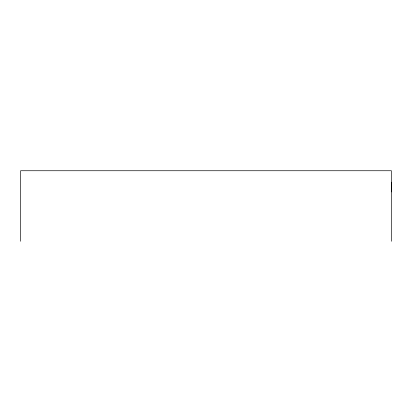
<?xml version="1.0" encoding="UTF-8"?>
<svg xmlns="http://www.w3.org/2000/svg" width="412" height="412" viewBox="0 0 412 412"><rect width="100%" height="100%" fill="white"/><g stroke="black" fill="none" stroke-linecap="round" stroke-linejoin="round"><path stroke-width="0.62" d="M391.4 191.925L391.4 182.176M391.4 241.262L391.4 170.738L20.6 170.738L20.6 241.262"/></g></svg>
